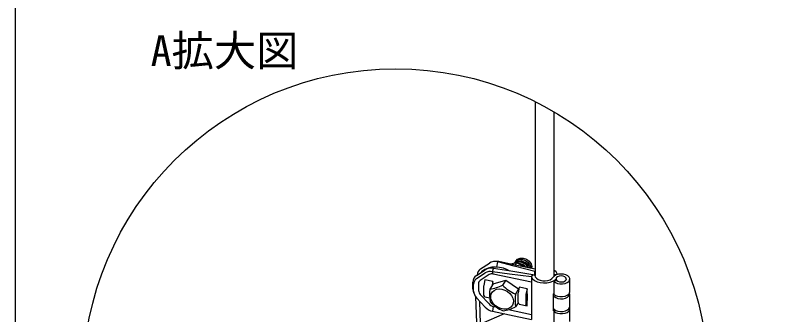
# Model space of a CAD drawing. Units: millimetres on the paper. Extents: x -142 to 140, y -98 to 97.
# Drawn here: x -142.4 to -47.2, y -32.3 to 5.2 of the extents above; entities that cross this region are included whole.
import ezdxf
from ezdxf.enums import TextEntityAlignment as Align

# ---------------------------------------------------------------- set-up
doc = ezdxf.new("R2010")
doc.units = ezdxf.units.MM
for name, color, linetype in [('0-0_文字･図枠･寸法', 7, 'Continuous'), ('0-2_天井下地', 7, 'Continuous'), ('0-4_BBクリッパー', 7, 'Continuous')]:
    doc.layers.add(name, color=color, linetype=linetype)
doc.styles.add('ＭＳ ゴシック', font='')
doc.styles.get('ＭＳ ゴシック').set_extended_font_data('MS Gothic')

msp = doc.modelspace()

# ---------------------------------------------------------------- linework, layer by layer
at = {"layer": '0-0_文字･図枠･寸法'}
msp.add_lwpolyline([(139.56, 97.384), (-142.44, 97.384), (-142.44, -97.616)], dxfattribs=at)
msp.add_circle((-94.766, -40.674), 39.19, dxfattribs=at)
at = {"layer": '0-2_天井下地'}
for p, q in [((-77.293, -5.594), (-77.293, -27.408)), ((-74.946, -6.865), (-74.947, -27.564))]:
    msp.add_line(p, q, dxfattribs=at)
at = {"layer": '0-4_BBクリッパー'}
for p, q in [((-82.268, -25.645), (-82.485, -25.669)), ((-79.684, -25.582), (-79.686, -25.585)), ((-84.114, -26.579), (-83.012, -25.853)), ((-82.635, -26.944), (-82.495, -26.531)), ((-79.796, -25.759), (-79.798, -25.762)), ((-79.597, -25.821), (-79.774, -26.101)), ((-84.64, -27.413), (-83.538, -26.687)), ((-84.623, -27.803), (-83.521, -27.077)), ((-83.05, -27.303), (-84.152, -28.029)), ((-82.529, -27.225), (-82.635, -26.944)), ((-77.733, -28.233), (-82.529, -27.225)), ((-77.733, -27.592), (-77.572, -27.337)), ((-77.733, -27.592), (-77.733, -28.233)), ((-77.296, -27.395), (-77.572, -27.337)), ((-77.295, -26.899), (-77.303, -26.911)), ((-77.303, -26.911), (-77.295, -26.913)), ((-74.483, -27.286), (-74.942, -27.318)), ((-74.483, -27.292), (-74.483, -27.286)), ((-85.072, -29.089), (-85.072, -28.228)), ((-84.99, -29.356), (-84.99, -28.496)), ((-84.368, -28.437), (-84.368, -29.297)), ((-83.57, -27.967), (-83.721, -28.684)), ((-82.541, -28.474), (-82.945, -29.115)), ((-82.587, -28.174), (-82.705, -28.734)), ((-82.541, -28.474), (-80.96, -27.981)), ((-80.96, -27.981), (-81.364, -28.622)), ((-80.96, -27.981), (-79.347, -29.097)), ((-77.733, -28.233), (-77.733, -32.291)), ((-74.571, -28.035), (-74.934, -28.155)), ((-74.934, -28.155), (-74.934, -29.757)), ((-72.933, -29.448), (-72.933, -27.846)), ((-85.001, -29.497), (-84.93, -29.703)), ((-83.74, -28.842), (-83.74, -29.766)), ((-79.347, -29.097), (-79.751, -29.738)), ((-79.269, -28.871), (-79.421, -29.588)), ((-79.347, -29.097), (-79.344, -29.226)), ((-78.286, -29.078), (-78.438, -29.795)), ((-84.754, -30.052), (-84.635, -33.336)), ((-83.521, -31.393), (-84.623, -30.204)), ((-84.152, -29.796), (-83.05, -30.985)), ((-83.57, -30.103), (-83.721, -29.867)), ((-83.57, -30.103), (-82.957, -30.231)), ((-79.439, -29.747), (-79.439, -30.671)), ((-78.456, -29.953), (-78.456, -30.877)), ((-74.995, -29.699), (-74.942, -29.669)), ((-74.995, -31.835), (-74.995, -29.699)), ((-72.933, -31.316), (-72.933, -29.715)), ((-84.108, -33.424), (-84.208, -30.658)), ((-84.103, -30.771), (-84.202, -30.828)), ((-82.529, -31.283), (-82.635, -31.899)), ((-82.529, -31.283), (-82.159, -31.36)), ((-79.388, -30.822), (-79.719, -31.348)), ((-79.269, -31.007), (-79.421, -30.771)), ((-78.286, -31.214), (-78.438, -30.978)), ((-78.286, -30.578), (-78.295, -30.564)), ((-81.152, -32.211), (-84.052, -33.486)), ((-80.607, -31.687), (-77.733, -32.291)), ((-77.733, -32.291), (-77.733, -32.932)), ((-74.667, -31.804), (-74.934, -31.893)), ((-74.934, -31.893), (-74.934, -33.494)), ((-72.933, -33.185), (-72.933, -31.583))]:
    msp.add_line(p, q, dxfattribs=at)
for points in [[(-82.087, -26.372), (-81.969, -25.697), (-81.83, -25.668)], [(-77.303, -27.393), (-77.303, -26.911), (-79.916, -26.231), (-81.969, -25.697)], [(-77.288, -26.625), (-79.767, -26.103), (-81.83, -25.668)], [(-79.826, -25.862), (-79.717, -25.737), (-79.383, -25.597), (-78.987, -25.594), (-78.588, -25.727), (-78.246, -25.974), (-78.012, -26.295), (-77.962, -26.483)], [(-79.817, -25.812), (-79.596, -25.556), (-79.263, -25.418), (-78.87, -25.415), (-78.473, -25.547), (-78.133, -25.792), (-77.901, -26.111), (-77.81, -26.453), (-77.822, -26.513)], [(-79.817, -25.86), (-79.708, -25.734), (-79.375, -25.595), (-78.982, -25.592), (-78.585, -25.724), (-78.245, -25.969), (-78.013, -26.288), (-77.961, -26.483)], [(-79.786, -25.767), (-79.606, -25.559), (-79.271, -25.42), (-78.875, -25.417), (-78.476, -25.55), (-78.134, -25.797), (-77.9, -26.118), (-77.808, -26.463), (-77.818, -26.513)], [(-79.736, -25.718), (-79.718, -25.642), (-79.675, -25.593)], [(-79.73, -25.712), (-79.717, -25.653), (-79.675, -25.605)], [(-79.705, -25.634), (-79.484, -25.379), (-79.152, -25.24), (-78.758, -25.237), (-78.361, -25.369), (-78.021, -25.614), (-77.789, -25.933), (-77.698, -26.276), (-77.749, -26.528)], [(-79.674, -25.59), (-79.494, -25.382), (-79.159, -25.242), (-78.763, -25.24), (-78.364, -25.373), (-78.022, -25.619), (-77.788, -25.94), (-77.696, -26.286), (-77.746, -26.529)], [(-80.444, -26.873), (-80.758, -26.7), (-81.242, -26.511), (-81.736, -26.394), (-82.229, -26.35), (-82.708, -26.383), (-83.161, -26.49), (-83.575, -26.67), (-83.941, -26.917), (-84.046, -27.021)], [(-77.572, -27.337), (-80.329, -26.885), (-82.495, -26.531)], [(-79.597, -25.821), (-79.972, -25.888), (-80.326, -25.985)], [(-79.847, -25.895), (-79.83, -25.819), (-79.787, -25.77)], [(-79.842, -25.889), (-79.829, -25.831), (-79.787, -25.782)], [(-78.706, -26.326), (-78.796, -26.258), (-79.597, -25.821)], [(-77.733, -27.592), (-80.478, -27.229), (-82.635, -26.944)], [(-77.733, -27.592), (-77.594, -27.825), (-77.357, -28.029), (-77.038, -28.191), (-76.657, -28.301), (-76.24, -28.35), (-75.815, -28.336), (-75.41, -28.26), (-75.053, -28.127), (-74.766, -27.945), (-74.659, -27.843)], [(-77.296, -27.395), (-77.253, -27.583), (-77.121, -27.757), (-76.912, -27.903), (-76.641, -28.01), (-76.329, -28.07), (-76, -28.078), (-75.681, -28.032), (-75.396, -27.938), (-75.167, -27.802), (-75.013, -27.634)], [(-74.934, -28.155), (-74.734, -28.3), (-74.468, -28.404), (-74.161, -28.458), (-73.84, -28.458), (-73.533, -28.402), (-73.269, -28.296), (-73.071, -28.15), (-72.957, -27.977), (-72.937, -27.792), (-73.012, -27.612), (-73.177, -27.453), (-73.416, -27.329), (-73.707, -27.251), (-74.026, -27.227), (-74.342, -27.258), (-74.629, -27.342), (-74.859, -27.471), (-75.013, -27.634)], [(-82.587, -28.546), (-82.587, -28.174), (-83.57, -27.967)], [(-79.269, -31.007), (-78.286, -31.214), (-78.286, -30.578), (-78.286, -29.713), (-78.286, -29.078), (-79.269, -28.871)], [(-74.934, -29.757), (-74.734, -29.902), (-74.468, -30.006), (-74.161, -30.06), (-73.84, -30.059), (-73.533, -30.004), (-73.269, -29.898), (-73.071, -29.752), (-72.957, -29.579), (-72.933, -29.448)], [(-78.286, -29.713), (-78.295, -29.755), (-78.295, -30.564)], [(-74.995, -29.953), (-74.91, -30.047), (-74.695, -30.189), (-74.416, -30.286), (-74.099, -30.331), (-73.773, -30.319), (-73.469, -30.251), (-73.215, -30.133), (-73.033, -29.976), (-72.942, -29.796), (-72.949, -29.607), (-72.958, -29.581)], [(-74.989, -31.562), (-74.91, -31.649), (-74.695, -31.79), (-74.416, -31.888), (-74.099, -31.933), (-73.773, -31.921), (-73.469, -31.853), (-73.215, -31.735), (-73.033, -31.578), (-72.942, -31.397), (-72.933, -31.316)], [(-82.635, -31.899), (-79.89, -32.477), (-77.733, -32.932)], [(-74.934, -31.893), (-74.734, -32.038), (-74.468, -32.142), (-74.161, -32.196), (-73.84, -32.195), (-73.533, -32.139), (-73.269, -32.034), (-73.071, -31.888), (-72.957, -31.714), (-72.937, -31.529), (-72.958, -31.45)]]:
    msp.add_lwpolyline(points, dxfattribs=at)
for points in [[(-73.391, -27.975), (-73.352, -27.829), (-73.412, -27.686), (-73.563, -27.568), (-73.781, -27.491), (-74.034, -27.469), (-74.281, -27.504), (-74.487, -27.591), (-74.62, -27.717), (-74.658, -27.862), (-74.598, -28.005), (-74.447, -28.124), (-74.229, -28.201), (-73.977, -28.223), (-73.729, -28.188), (-73.523, -28.101)], [(-81.445, -29.126), (-81.089, -29.234), (-80.755, -29.414), (-80.462, -29.654), (-80.229, -29.938), (-80.071, -30.251), (-79.998, -30.57), (-80.014, -30.877), (-80.119, -31.152), (-80.305, -31.379), (-80.561, -31.541), (-80.872, -31.63), (-81.217, -31.641), (-81.574, -31.571), (-81.922, -31.426), (-82.238, -31.214), (-82.503, -30.95), (-82.7, -30.649), (-82.817, -30.33), (-82.845, -30.015), (-82.784, -29.721), (-82.638, -29.469), (-82.415, -29.273), (-82.129, -29.146), (-81.799, -29.096)]]:
    msp.add_lwpolyline(points, close=True, dxfattribs=at)
for centre, radius, start, end in [((-82.302, -27.036), 1.38, 76.05711, 120.97142), ((-82.121, -27.009), 1.372, 77.7416, 96.16814), ((-83.594, -27.376), 0.952, 123.14911, 178.45196), ((-82.828, -27.87), 1.38, 76.05711, 120.97142), ((-79.216, -26.941), 1.186, 24.65705, 108.35387), ((-79.223, -26.945), 1.189, 24.86835, 107.92051), ((-79.297, -27.033), 1.087, 36.52606, 93.56284), ((-79.3, -27.037), 1.089, 36.81262, 93.18455), ((-84.117, -28.212), 0.955, 123.20259, 180.97388), ((-82.917, -28.082), 1.173, 76.05733, 120.9716), ((-82.695, -27.894), 0.69, 76.05629, 120.9726), ((-75.374, -27.562), 0.932, 17.20586, 62.72516), ((-84.179, -28.482), 0.812, 123.20241, 180.97481), ((-83.891, -28.429), 0.477, 123.20628, 180.97032), ((-83.803, -29.078), 1.269, 180.49514, 199.26165), ((-83.714, -29.307), 1.277, 182.23344, 224.61317), ((-83.617, -29.268), 0.752, 182.23808, 224.60873), ((-82.953, -28.853), 0.786, 167.6115, 179.23051), ((-77.085, -29.803), 5.901, 173.30646, 188.98582), ((-83.825, -23.515), 5.669, 278.92293, 295.7229), ((-77.749, -25.12), 5.033, 224.08079, 246.5565), ((-83.536, -29.781), 0.204, 175.84537, 204.76418), ((-73.89, -30.426), 5.901, 173.30649, 188.98579), ((-78.651, -29.757), 0.788, 167.6183, 179.21635), ((-77.669, -29.964), 0.787, 167.61461, 179.22004), ((-82.273, -30.234), 1.704, 222.88498, 257.73175), ((-82.316, -30.303), 1.002, 222.88401, 257.73117), ((-79.288, -27.209), 5.05, 224.11772, 246.51954), ((-82.062, -26.617), 5.279, 278.29784, 296.34767), ((-79.235, -30.685), 0.204, 175.86584, 204.75718), ((-78.252, -30.892), 0.204, 175.85526, 204.76775), ((-75.675, -30.562), 1.442, 298.10112, 306.52788)]:
    msp.add_arc(centre, radius, start, end, dxfattribs=at)

# ---------------------------------------------------------------- texts
at = {"layer": '0-0_文字･図枠･寸法', "style": 'ＭＳ ゴシック'}
msp.add_text('A拡大図', height=3.88, dxfattribs=at).set_placement((-125.468, -2.318), align=Align.BOTTOM_LEFT)

doc.saveas('drawing.dxf')
